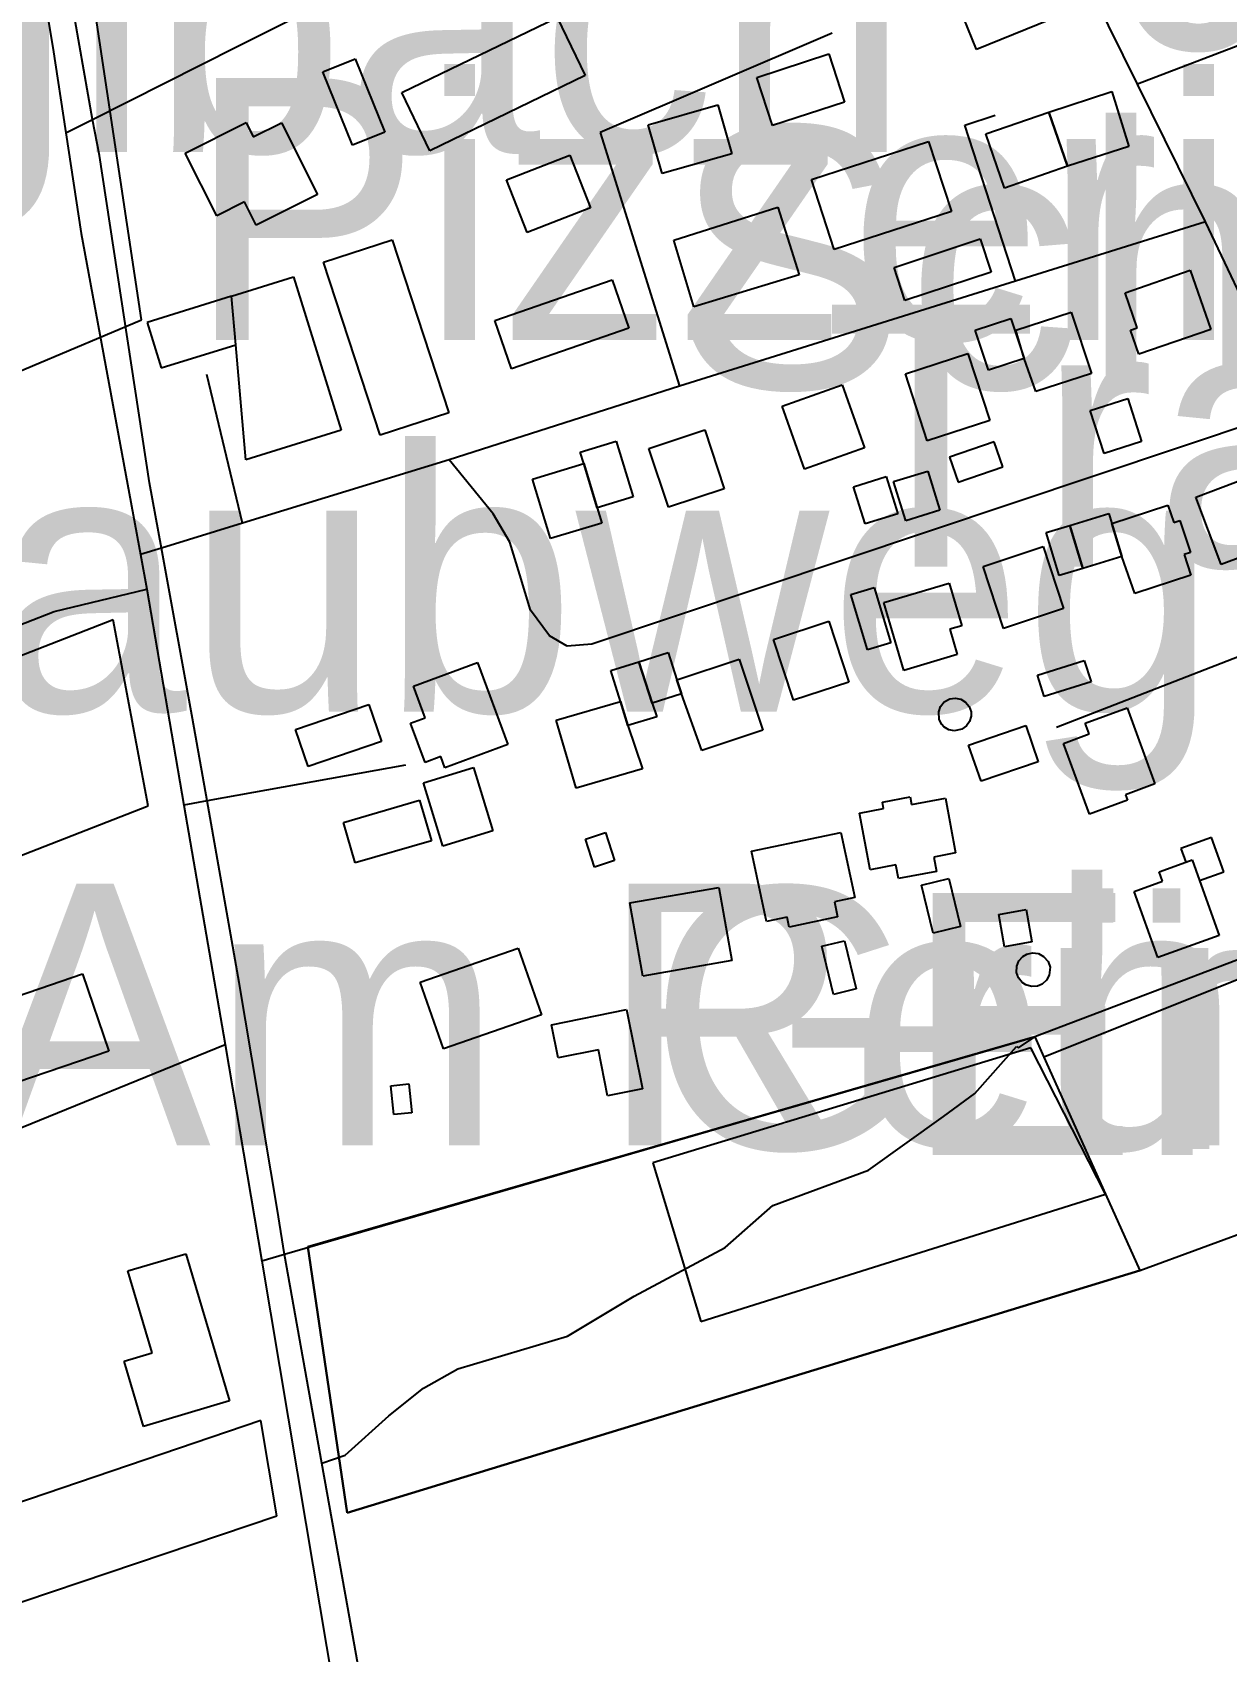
# Model space of a CAD drawing. Extents: x -3657 to 4700, y -7332 to 8131.
# Drawn here: x -2843.9 to -2645.9, y -4258.5 to -3990 of the extents above; entities that cross this region are included whole.
import ezdxf

# ---------------------------------------------------------------- set-up
doc = ezdxf.new("R2010")
doc.units = 0
for name, color, linetype in [('OSM_BUILDING_APARTMENTS', 9, 'CONTINUOUS'), ('OSM_BUILDING_GARAGE', 9, 'CONTINUOUS'), ('OSM_BUILDING_HOUSE', 9, 'CONTINUOUS'), ('OSM_BUILDING_HUT', 9, 'CONTINUOUS'), ('OSM_BUILDING_YES', 9, 'CONTINUOUS'), ('OSM_HIGHWAY_PATH', 8, 'CONTINUOUS'), ('OSM_HIGHWAY_RESIDENTIAL', 8, 'CONTINUOUS'), ('OSM_HIGHWAY_SECONDARY', 8, 'CONTINUOUS'), ('OSM_HIGHWAY_SERVICE', 8, 'CONTINUOUS'), ('OSM_LABELS', 8, 'CONTINUOUS'), ('OSM_LANDUSE_FOREST', 3, 'CONTINUOUS'), ('OSM_LANDUSE_GREENFIELD', 3, 'CONTINUOUS'), ('OSM_LANDUSE_RESIDENTIAL', 3, 'CONTINUOUS'), ('OSM_LEISURE_PLAYGROUND', 3, 'CONTINUOUS'), ('OSM_LEISURE_SWIMMING_POOL', 3, 'CONTINUOUS')]:
    doc.layers.add(name, color=color, linetype=linetype)

msp = doc.modelspace()

# ---------------------------------------------------------------- linework, layer by layer
at = {"layer": 'OSM_BUILDING_APARTMENTS'}
for p, q in [((-2714.703754, -4014.432186), (-2695.287533, -4008.094075)), ((-2695.287533, -4008.094075), (-2691.510471, -4019.702825)), ((-2710.926692, -4026.029816), (-2714.703754, -4014.432186)), ((-2737.548152, -4024.484207), (-2720.308671, -4019.002297)), ((-2720.308671, -4019.002297), (-2716.728805, -4030.199626)), ((-2691.510471, -4019.702825), (-2710.926692, -4026.029816)), ((-2734.210989, -4035.514744), (-2737.548152, -4024.484207)), ((-2716.728805, -4030.199626), (-2734.210989, -4035.514744))]:
    msp.add_line(p, q, dxfattribs=at)
at = {"layer": 'OSM_BUILDING_GARAGE'}
for p, q in [((-2795.743724, -3996.540922), (-2790.389094, -3994.38374)), ((-2790.389094, -3994.38374), (-2785.474363, -4006.570704)), ((-2790.836577, -4008.739005), (-2795.743724, -3996.540922)), ((-2785.474363, -4006.570704), (-2790.836577, -4008.739005)), ((-2701.021386, -4029.00984), (-2686.717092, -4024.272937)), ((-2686.717092, -4024.272937), (-2684.904405, -4029.754846)), ((-2699.201115, -4034.50287), (-2701.021386, -4029.00984)), ((-2684.904405, -4029.754846), (-2699.201115, -4034.50287)), ((-2687.566551, -4039.406566), (-2681.635502, -4037.438416)), ((-2681.635502, -4037.438416), (-2679.443593, -4044.076753)), ((-2685.374642, -4046.044903), (-2687.566551, -4039.406566)), ((-2679.443593, -4044.076753), (-2685.374642, -4046.044903)), ((-2668.461293, -4052.727718), (-2662.257204, -4050.737329)), ((-2662.257204, -4050.737329), (-2659.974281, -4057.842685)), ((-2666.17837, -4059.833074), (-2668.461293, -4052.727718)), ((-2753.06596, -4059.610684), (-2747.104573, -4057.809326)), ((-2752.489541, -4061.523237), (-2753.06596, -4059.610684)), ((-2747.104573, -4057.809326), (-2744.313491, -4067.027386)), ((-2659.974281, -4057.842685), (-2666.17837, -4059.833074)), ((-2750.274878, -4068.839863), (-2752.489541, -4061.523237)), ((-2707.72605, -4065.359462), (-2702.341082, -4063.669299)), ((-2702.341082, -4063.669299), (-2700.407044, -4069.840618)), ((-2701.089646, -4064.503261), (-2695.431638, -4062.757501)), ((-2699.087348, -4070.997045), (-2701.089646, -4064.503261)), ((-2695.431638, -4062.757501), (-2693.709965, -4068.361725)), ((-2744.313491, -4067.027386), (-2750.274878, -4068.839863)), ((-2705.792012, -4071.53078), (-2707.72605, -4065.359462)), ((-2700.407044, -4069.840618), (-2705.792012, -4071.53078)), ((-2693.436924, -4069.262404), (-2699.087348, -4070.997045)), ((-2693.709965, -4068.361725), (-2693.436924, -4069.262404)), ((-2671.874301, -4071.786529), (-2665.404755, -4069.818379)), ((-2665.404755, -4069.818379), (-2664.904181, -4071.475183)), ((-2675.757545, -4072.965195), (-2671.874301, -4071.786529)), ((-2673.603558, -4080.070551), (-2675.757545, -4072.965195)), ((-2671.874301, -4071.786529), (-2669.720314, -4078.891885)), ((-2669.720314, -4078.891885), (-2671.874301, -4071.786529)), ((-2664.904181, -4071.475183), (-2663.250768, -4076.923734)), ((-2663.250768, -4076.923734), (-2669.720314, -4078.891885)), ((-2669.720314, -4078.891885), (-2673.603558, -4080.070551)), ((-2708.158364, -4083.206248), (-2704.290289, -4082.04982)), ((-2705.405204, -4092.413188), (-2708.158364, -4083.206248)), ((-2704.290289, -4082.04982), (-2701.537129, -4091.25676)), ((-2701.537129, -4091.25676), (-2705.405204, -4092.413188)), ((-2747.976786, -4095.804633), (-2743.365434, -4094.414696)), ((-2743.365434, -4094.414696), (-2738.496209, -4092.846848)), ((-2741.158355, -4101.253184), (-2743.365434, -4094.414696)), ((-2743.365434, -4094.414696), (-2741.158355, -4101.253184)), ((-2738.496209, -4092.846848), (-2737.032408, -4097.383601)), ((-2677.206177, -4096.594117), (-2669.454858, -4094.147829)), ((-2669.454858, -4094.147829), (-2668.339942, -4097.683827)), ((-2746.361296, -4100.952958), (-2747.976786, -4095.804633)), ((-2737.032408, -4097.383601), (-2736.289131, -4099.685336)), ((-2676.091261, -4100.130116), (-2677.206177, -4096.594117)), ((-2736.289131, -4099.685336), (-2741.158355, -4101.253184)), ((-2668.339942, -4097.683827), (-2676.091261, -4100.130116)), ((-2745.147782, -4104.944856), (-2746.361296, -4100.952958)), ((-2741.158355, -4101.253184), (-2740.354402, -4103.488202)), ((-2740.354402, -4103.488202), (-2745.147782, -4104.944856)), ((-2688.643545, -4108.191748), (-2679.178137, -4104.944856)), ((-2679.178137, -4104.944856), (-2677.122748, -4110.949382)), ((-2686.588156, -4114.185154), (-2688.643545, -4108.191748)), ((-2677.122748, -4110.949382), (-2686.588156, -4114.185154)), ((-2648.36247, -4123.525528), (-2653.436475, -4125.349125)), ((-2646.314666, -4129.229828), (-2648.36247, -4123.525528)), ((-2653.436475, -4125.349125), (-2652.624938, -4127.617501)), ((-2652.624938, -4127.617501), (-2651.570698, -4127.239439)), ((-2651.570698, -4127.239439), (-2650.33443, -4130.675362)), ((-2650.33443, -4130.675362), (-2646.314666, -4129.229828))]:
    msp.add_line(p, q, dxfattribs=at)
at = {"layer": 'OSM_BUILDING_HOUSE'}
for p, q in [((-2687.316264, -3992.871489), (-2691.017481, -3983.786864)), ((-2782.683281, -3999.987965), (-2756.903697, -3987.523013)), ((-2756.903697, -3987.523013), (-2752.239253, -3997.163613)), ((-2675.082528, -3987.878837), (-2687.316264, -3992.871489)), ((-2723.77477, -3997.486079), (-2711.821659, -3993.583137)), ((-2711.821659, -3993.583137), (-2709.220188, -4001.566933)), ((-2752.239253, -3997.163613), (-2778.018838, -4009.639684)), ((-2721.1733, -4005.469875), (-2723.77477, -3997.486079)), ((-2778.018838, -4009.639684), (-2782.683281, -3999.987965)), ((-2675.325231, -4003.234856), (-2664.91935, -3999.798933)), ((-2664.91935, -3999.798933), (-2662.082761, -4008.916917)), ((-2741.772697, -4005.325321), (-2730.229146, -4002.033951)), ((-2730.229146, -4002.033951), (-2727.931055, -4010.128942)), ((-2709.220188, -4001.566933), (-2721.1733, -4005.469875)), ((-2685.814541, -4006.859811), (-2675.325231, -4003.234856)), ((-2672.23077, -4012.197168), (-2675.325231, -4003.234856)), ((-2675.325231, -4003.234856), (-2672.23077, -4012.197168)), ((-2818.572952, -4010.039986), (-2808.493203, -4004.980617)), ((-2808.493203, -4004.980617), (-2807.310027, -4007.337949)), ((-2807.310027, -4007.337949), (-2802.630415, -4004.991736)), ((-2802.630415, -4004.991736), (-2796.661444, -4016.900713)), ((-2739.46702, -4013.420312), (-2741.772697, -4005.325321)), ((-2682.712496, -4015.822122), (-2685.814541, -4006.859811)), ((-2813.370012, -4020.425592), (-2818.572952, -4010.039986)), ((-2765.292111, -4014.443305), (-2754.787632, -4010.362451)), ((-2754.787632, -4010.362451), (-2751.389794, -4019.135731)), ((-2727.931055, -4010.128942), (-2739.46702, -4013.420312)), ((-2662.082761, -4008.916917), (-2672.23077, -4012.197168)), ((-2672.23077, -4012.197168), (-2682.712496, -4015.822122)), ((-2761.894273, -4023.205465), (-2765.292111, -4014.443305)), ((-2808.781413, -4018.123857), (-2813.370012, -4020.425592)), ((-2806.839791, -4022.00456), (-2808.781413, -4018.123857)), ((-2796.661444, -4016.900713), (-2806.839791, -4022.00456)), ((-2751.389794, -4019.135731), (-2761.894273, -4023.205465)), ((-2795.645126, -4028.14252), (-2784.238096, -4024.406371)), ((-2784.238096, -4024.406371), (-2774.856117, -4053.105781)), ((-2786.255563, -4056.830811), (-2795.645126, -4028.14252)), ((-2662.681934, -4033.17965), (-2651.874076, -4029.45462)), ((-2651.874076, -4029.45462), (-2648.483822, -4039.273132)), ((-2810.927815, -4033.780103), (-2800.628117, -4030.55545)), ((-2800.628117, -4030.55545), (-2792.69477, -4055.963491)), ((-2767.248902, -4037.816479), (-2747.749252, -4031.066947)), ((-2747.749252, -4031.066947), (-2744.980924, -4039.084101)), ((-2810.214876, -4041.808377), (-2810.927815, -4033.780103)), ((-2660.672051, -4039.006264), (-2662.681934, -4033.17965)), ((-2764.480574, -4045.833633), (-2767.248902, -4037.816479)), ((-2680.83155, -4039.417686), (-2671.624013, -4036.393184)), ((-2671.624013, -4036.393184), (-2668.28685, -4046.567519)), ((-2744.980924, -4039.084101), (-2764.480574, -4045.833633)), ((-2679.443593, -4044.076753), (-2680.83155, -4039.417686)), ((-2661.802136, -4039.395447), (-2660.672051, -4039.006264)), ((-2660.421764, -4043.398464), (-2661.802136, -4039.395447)), ((-2648.483822, -4039.273132), (-2660.421764, -4043.398464)), ((-2808.523541, -4060.911665), (-2810.214876, -4041.808377)), ((-2699.140439, -4046.645356), (-2688.780065, -4043.253911)), ((-2688.780065, -4043.253911), (-2685.147108, -4054.362284)), ((-2677.501971, -4049.592021), (-2679.443593, -4044.076753)), ((-2719.588147, -4051.993832), (-2709.637334, -4048.446714)), ((-2709.637334, -4048.446714), (-2705.913363, -4058.887917)), ((-2695.515067, -4057.753729), (-2699.140439, -4046.645356)), ((-2668.28685, -4046.567519), (-2677.501971, -4049.592021)), ((-2774.856117, -4053.105781), (-2786.255563, -4056.830811)), ((-2715.864177, -4062.446155), (-2719.588147, -4051.993832)), ((-2685.147108, -4054.362284), (-2695.515067, -4057.753729)), ((-2792.69477, -4055.963491), (-2808.523541, -4060.911665)), ((-2741.681683, -4059.010232), (-2732.398302, -4055.930132)), ((-2732.398302, -4055.930132), (-2729.174906, -4065.681927)), ((-2738.450703, -4068.750907), (-2741.681683, -4059.010232)), ((-2705.913363, -4058.887917), (-2715.864177, -4062.446155)), ((-2760.961384, -4064.08072), (-2752.489541, -4061.523237)), ((-2752.489541, -4061.523237), (-2750.274878, -4068.839863)), ((-2757.973106, -4073.965949), (-2760.961384, -4064.08072)), ((-2650.956356, -4067.105222), (-2640.285019, -4063.079966)), ((-2729.174906, -4065.681927), (-2738.450703, -4068.750907)), ((-2646.74698, -4078.280312), (-2650.956356, -4067.105222)), ((-2750.274878, -4068.839863), (-2749.501263, -4071.397347)), ((-2664.904181, -4071.475183), (-2655.590462, -4068.406203)), ((-2655.590462, -4068.406203), (-2654.63482, -4071.297271)), ((-2749.501263, -4071.397347), (-2757.973106, -4073.965949)), ((-2663.250768, -4076.923734), (-2664.904181, -4071.475183)), ((-2654.63482, -4071.297271), (-2653.603333, -4070.963686)), ((-2653.603333, -4070.963686), (-2651.858907, -4076.267684)), ((-2686.246855, -4078.5583), (-2676.296042, -4075.25581)), ((-2676.296042, -4075.25581), (-2672.890619, -4085.541341)), ((-2636.856843, -4074.555282), (-2646.74698, -4078.280312)), ((-2682.833847, -4088.843831), (-2686.246855, -4078.5583)), ((-2661.089197, -4083.083933), (-2663.250768, -4076.923734)), ((-2651.858907, -4076.267684), (-2652.905563, -4076.612389)), ((-2652.905563, -4076.612389), (-2651.783063, -4080.014953)), ((-2651.783063, -4080.014953), (-2661.089197, -4083.083933)), ((-2702.72789, -4084.540587), (-2691.88211, -4081.338173)), ((-2691.88211, -4081.338173), (-2689.796383, -4088.42129)), ((-2699.398311, -4095.804633), (-2702.72789, -4084.540587)), ((-2672.890619, -4085.541341), (-2682.833847, -4088.843831)), ((-2721.014026, -4090.678547), (-2711.829243, -4087.642925)), ((-2711.829243, -4087.642925), (-2708.507249, -4097.750544)), ((-2689.796383, -4088.42129), (-2691.775927, -4088.999503)), ((-2691.775927, -4088.999503), (-2690.53966, -4093.191552)), ((-2717.684447, -4100.775046), (-2721.014026, -4090.678547)), ((-2780.734075, -4098.451072), (-2770.093075, -4094.514772)), ((-2770.093075, -4094.514772), (-2765.079746, -4108.113911)), ((-2737.032408, -4097.383601), (-2726.725125, -4093.936558)), ((-2726.725125, -4093.936558), (-2722.781205, -4105.72322)), ((-2690.53966, -4093.191552), (-2699.398311, -4095.804633)), ((-2736.289131, -4099.685336), (-2737.032408, -4097.383601)), ((-2778.800037, -4103.699473), (-2780.734075, -4098.451072)), ((-2732.876123, -4109.103546), (-2736.289131, -4099.685336)), ((-2708.507249, -4097.750544), (-2717.684447, -4100.775046)), ((-2800.286816, -4105.612025), (-2788.106171, -4101.475574)), ((-2788.106171, -4101.475574), (-2786.035613, -4107.602415)), ((-2757.055386, -4104.077535), (-2746.361296, -4100.952958)), ((-2746.361296, -4100.952958), (-2745.147782, -4104.944856)), ((-2669.295584, -4104.577913), (-2662.370971, -4102.031549)), ((-2662.370971, -4102.031549), (-2657.736865, -4114.641053)), ((-2781.196727, -4104.577913), (-2778.800037, -4103.699473)), ((-2778.807622, -4111.060577), (-2781.196727, -4104.577913)), ((-2753.756146, -4115.363821), (-2757.055386, -4104.077535)), ((-2745.147782, -4104.944856), (-2742.766261, -4112.150287)), ((-2668.64332, -4106.345912), (-2669.295584, -4104.577913)), ((-2798.216258, -4111.738866), (-2800.286816, -4105.612025)), ((-2786.035613, -4107.602415), (-2798.216258, -4111.738866)), ((-2765.079746, -4108.113911), (-2775.508381, -4111.961256)), ((-2722.781205, -4105.72322), (-2732.876123, -4109.103546)), ((-2672.920956, -4107.92488), (-2668.64332, -4106.345912)), ((-2668.620567, -4119.633706), (-2672.920956, -4107.92488)), ((-2776.198567, -4110.093181), (-2778.807622, -4111.060577)), ((-2775.508381, -4111.961256), (-2776.198567, -4110.093181)), ((-2779.073078, -4114.452022), (-2770.775677, -4111.894539)), ((-2770.775677, -4111.894539), (-2767.537112, -4122.413579)), ((-2742.766261, -4112.150287), (-2753.756146, -4115.363821)), ((-2775.834513, -4124.971062), (-2779.073078, -4114.452022)), ((-2657.736865, -4114.641053), (-2662.621258, -4116.442411)), ((-2792.345885, -4121.012523), (-2779.702588, -4117.331971)), ((-2779.702588, -4117.331971), (-2777.738212, -4124.059264)), ((-2706.732485, -4119.466913), (-2702.758227, -4118.733027)), ((-2702.955423, -4117.643317), (-2698.344071, -4116.787116)), ((-2702.758227, -4118.733027), (-2702.955423, -4117.643317)), ((-2698.344071, -4116.787116), (-2698.108953, -4118.065857)), ((-2698.108953, -4118.065857), (-2692.481282, -4117.020625)), ((-2692.481282, -4117.020625), (-2690.805116, -4126.083011)), ((-2662.295126, -4117.309732), (-2668.620567, -4119.633706)), ((-2662.621258, -4116.442411), (-2662.295126, -4117.309732)), ((-2790.38151, -4127.750935), (-2792.345885, -4121.012523)), ((-2704.995643, -4128.862885), (-2706.732485, -4119.466913)), ((-2777.738212, -4124.059264), (-2790.38151, -4127.750935)), ((-2767.537112, -4122.413579), (-2775.834513, -4124.971062)), ((-2724.654567, -4125.805024), (-2709.819361, -4122.680447)), ((-2709.819361, -4122.680447), (-2707.544023, -4133.477474)), ((-2722.197202, -4137.436013), (-2724.654567, -4125.805024)), ((-2690.805116, -4126.083011), (-2694.438073, -4126.7613)), ((-2694.438073, -4126.7613), (-2693.99059, -4129.17423)), ((-2700.702838, -4128.062281), (-2704.995643, -4128.862885)), ((-2700.278109, -4130.330658), (-2700.702838, -4128.062281)), ((-2693.99059, -4129.17423), (-2700.278109, -4130.330658)), ((-2657.03151, -4129.207589), (-2652.624938, -4127.617501)), ((-2656.477844, -4130.753198), (-2657.03151, -4129.207589)), ((-2652.624938, -4127.617501), (-2651.570698, -4127.239439)), ((-2651.570698, -4127.239439), (-2650.33443, -4130.675362)), ((-2744.82165, -4134.378153), (-2730.062288, -4131.787311)), ((-2730.062288, -4131.787311), (-2727.931055, -4143.929797)), ((-2661.210548, -4132.454481), (-2656.477844, -4130.753198)), ((-2650.33443, -4130.675362), (-2647.073112, -4139.771107)), ((-2742.690416, -4146.520639), (-2744.82165, -4134.378153)), ((-2707.544023, -4133.477474), (-2710.903939, -4134.189122)), ((-2710.903939, -4134.189122), (-2710.380611, -4136.679888)), ((-2657.274213, -4143.440539), (-2661.210548, -4132.454481)), ((-2718.769025, -4136.713246), (-2722.197202, -4137.436013)), ((-2718.42014, -4138.370051), (-2718.769025, -4136.713246)), ((-2710.380611, -4136.679888), (-2718.42014, -4138.370051)), ((-2647.073112, -4139.771107), (-2657.274213, -4143.440539)), ((-2779.596406, -4147.521393), (-2763.33532, -4141.861572)), ((-2763.33532, -4141.861572), (-2759.489998, -4152.903228)), ((-2727.931055, -4143.929797), (-2742.690416, -4146.520639)), ((-2853.309786, -4152.169341), (-2835.645575, -4146.120337)), ((-2835.645575, -4146.120337), (-2831.269341, -4158.929993)), ((-2775.751084, -4158.574169), (-2779.596406, -4147.521393)), ((-2759.489998, -4152.903228), (-2775.751084, -4158.574169)), ((-2831.269341, -4158.929993), (-2848.933551, -4164.978997))]:
    msp.add_line(p, q, dxfattribs=at)
at = {"layer": 'OSM_BUILDING_HUT'}
for p, q in [((-2752.2165, -4123.803515), (-2748.879337, -4122.713805)), ((-2750.714777, -4128.440344), (-2752.2165, -4123.803515)), ((-2748.879337, -4122.713805), (-2747.377614, -4127.350634)), ((-2747.377614, -4127.350634), (-2750.714777, -4128.440344)), ((-2683.622631, -4136.268467), (-2679.125046, -4135.478983)), ((-2682.682158, -4141.639182), (-2683.622631, -4136.268467)), ((-2679.125046, -4135.478983), (-2678.184573, -4140.849698)), ((-2678.184573, -4140.849698), (-2682.682158, -4141.639182))]:
    msp.add_line(p, q, dxfattribs=at)
at = {"layer": 'OSM_BUILDING_YES'}
for p, q in [((-2810.927815, -4033.780103), (-2824.905978, -4038.150063)), ((-2810.214876, -4041.808377), (-2810.927815, -4033.780103)), ((-2824.905978, -4038.150063), (-2822.562379, -4045.655721)), ((-2822.562379, -4045.655721), (-2810.214876, -4041.808377)), ((-2757.821417, -4154.560032), (-2745.367731, -4152.058146)), ((-2745.367731, -4152.058146), (-2742.728339, -4165.212506)), ((-2756.714086, -4160.08642), (-2757.821417, -4154.560032)), ((-2750.062513, -4158.752081), (-2756.714086, -4160.08642)), ((-2748.530452, -4166.380053), (-2750.062513, -4158.752081)), ((-2742.728339, -4165.212506), (-2748.530452, -4166.380053)), ((-2828.121789, -4195.401929), (-2818.489523, -4192.544219)), ((-2818.489523, -4192.544219), (-2811.253947, -4216.918147)), ((-2824.086856, -4208.978829), (-2828.121789, -4195.401929)), ((-2828.736131, -4210.357646), (-2824.086856, -4208.978829)), ((-2825.527904, -4221.165793), (-2828.736131, -4210.357646)), ((-2811.253947, -4216.918147), (-2825.527904, -4221.165793))]:
    msp.add_line(p, q, dxfattribs=at)
at = {"layer": 'OSM_HIGHWAY_PATH'}
for p, q in [((-2833.984578, -4004.435762), (-2838.990322, -3975.602917)), ((-2832.824155, -4010.429168), (-2833.984578, -4004.435762)), ((-2824.488832, -4064.703412), (-2832.824155, -4010.429168)), ((-2822.54721, -4075.533798), (-2824.488832, -4064.703412)), ((-2817.367023, -4103.799548), (-2822.54721, -4075.533798)), ((-2814.955164, -4117.465405), (-2817.367023, -4103.799548)), ((-2809.638457, -4147.565871), (-2814.955164, -4117.465405)), ((-2803.33577, -4185.016323), (-2809.638457, -4147.565871)), ((-2687.642396, -4165.990871), (-2680.702614, -4158.196106)), ((-2680.702614, -4158.196106), (-2680.346144, -4158.407377)), ((-2680.346144, -4158.407377), (-2677.683998, -4156.594899)), ((-2692.814999, -4169.782618), (-2687.642396, -4165.990871)), ((-2705.238346, -4178.678212), (-2692.814999, -4169.782618)), ((-2721.097455, -4184.538184), (-2705.238346, -4178.678212)), ((-2802.12984, -4192.688772), (-2803.33577, -4185.016323)), ((-2729.030802, -4191.532345), (-2721.097455, -4184.538184)), ((-2795.933335, -4227.270395), (-2802.12984, -4192.688772)), ((-2744.12388, -4199.560619), (-2729.030802, -4191.532345)), ((-2755.159271, -4206.198956), (-2744.12388, -4199.560619)), ((-2773.354394, -4211.636388), (-2755.159271, -4206.198956)), ((-2779.04274, -4214.827682), (-2773.354394, -4211.636388)), ((-2784.822099, -4219.397794), (-2779.04274, -4214.827682)), ((-2792.06526, -4225.958295), (-2784.822099, -4219.397794)), ((-2795.933335, -4227.270395), (-2792.06526, -4225.958295)), ((-2791.632946, -4251.288499), (-2795.933335, -4227.270395)), ((-2787.355309, -4274.71727), (-2791.632946, -4251.288499))]:
    msp.add_line(p, q, dxfattribs=at)
at = {"layer": 'OSM_HIGHWAY_RESIDENTIAL'}
for p, q in [((-2660.641713, -3998.575789), (-2681.066668, -3957.100081)), ((-2592.7532, -3972.800805), (-2660.641713, -3998.575789)), ((-2809.994927, -3992.382232), (-2776.281996, -3975.458364)), ((-2833.984578, -4004.435762), (-2809.994927, -3992.382232)), ((-2649.378788, -4021.448585), (-2660.641713, -3998.575789)), ((-2838.398734, -4006.648541), (-2833.984578, -4004.435762)), ((-2689.295808, -4005.425397), (-2684.244557, -4003.735234)), ((-2680.884641, -4031.289336), (-2689.295808, -4005.425397)), ((-2649.378788, -4021.448585), (-2680.884641, -4031.289336)), ((-2634.619426, -4052.483089), (-2649.378788, -4021.448585)), ((-2680.884641, -4031.289336), (-2736.607678, -4048.702462)), ((-2736.607678, -4048.702462), (-2774.795441, -4060.878306)), ((-2634.619426, -4052.483089), (-2751.124338, -4091.49027)), ((-2774.795441, -4060.878306), (-2809.084791, -4071.397347)), ((-2767.49919, -4069.840618), (-2774.795441, -4060.878306)), ((-2764.723277, -4074.544163), (-2767.49919, -4069.840618)), ((-2809.084791, -4071.397347), (-2822.54721, -4075.533798)), ((-2822.54721, -4075.533798), (-2826.020894, -4076.612389)), ((-2763.100202, -4079.970475), (-2764.723277, -4074.544163)), ((-2761.302685, -4085.808209), (-2763.100202, -4079.970475)), ((-2758.162718, -4090.055855), (-2761.302685, -4085.808209)), ((-2755.212362, -4091.812735), (-2758.162718, -4090.055855)), ((-2751.124338, -4091.49027), (-2755.212362, -4091.812735)), ((-2595.953842, -4125.582634), (-2677.683998, -4156.594899)), ((-2677.683998, -4156.594899), (-2802.12984, -4192.688772)), ((-2802.12984, -4192.688772), (-2805.906902, -4193.778483))]:
    msp.add_line(p, q, dxfattribs=at)
at = {"layer": 'OSM_HIGHWAY_SECONDARY'}
for p, q in [((-2843.18453, -3976.692627), (-2840.545137, -3992.537905)), ((-2840.545137, -3992.537905), (-2838.398734, -4006.648541)), ((-2838.398734, -4006.648541), (-2835.850355, -4023.372258)), ((-2835.850355, -4023.372258), (-2826.020894, -4076.612389)), ((-2826.020894, -4076.612389), (-2824.966653, -4082.338927)), ((-2824.966653, -4082.338927), (-2818.800486, -4118.154813)), ((-2818.800486, -4118.154813), (-2811.959302, -4157.851402)), ((-2811.959302, -4157.851402), (-2805.906902, -4193.778483)), ((-2805.906902, -4193.778483), (-2798.580312, -4237.255699)), ((-2798.580312, -4237.255699), (-2791.041358, -4282.000538))]:
    msp.add_line(p, q, dxfattribs=at)
at = {"layer": 'OSM_HIGHWAY_SERVICE'}
for p, q in [((-2711.283162, -3990.147214), (-2749.766719, -4006.626302)), ((-2749.766719, -4006.626302), (-2736.607678, -4048.702462)), ((-2809.084791, -4071.397347), (-2814.993087, -4046.76767)), ((-2840.340357, -4086.041718), (-2824.966653, -4082.338927)), ((-2940.27322, -4125.02666), (-2840.340357, -4086.041718)), ((-2674.096548, -4105.200604), (-2619.753882, -4084.118046)), ((-2782.046187, -4111.538715), (-2814.955164, -4117.465405)), ((-2814.955164, -4117.465405), (-2818.800486, -4118.154813)), ((-2894.099019, -4191.321075), (-2811.959302, -4157.851402))]:
    msp.add_line(p, q, dxfattribs=at)
at = {"layer": 'OSM_LANDUSE_FOREST'}
for p, q in [((-2687.953359, -4159.563804), (-2677.683998, -4156.594899)), ((-2677.683998, -4156.594899), (-2676.17469, -4159.941867)), ((-2798.25418, -4191.387792), (-2687.953359, -4159.563804)), ((-2676.17469, -4159.941867), (-2665.935667, -4182.67011)), ((-2665.935667, -4182.67011), (-2660.232153, -4195.324092)), ((-2791.701206, -4235.4877), (-2798.25418, -4191.387792)), ((-2660.232153, -4195.324092), (-2791.701206, -4235.4877))]:
    msp.add_line(p, q, dxfattribs=at)
at = {"layer": 'OSM_LANDUSE_GREENFIELD'}
for p, q in [((-2606.678271, -4132.176493), (-2676.17469, -4159.941867)), ((-2676.17469, -4159.941867), (-2665.935667, -4182.67011)), ((-2660.232153, -4195.324092), (-2575.771591, -4164.233991)), ((-2665.935667, -4182.67011), (-2660.232153, -4195.324092))]:
    msp.add_line(p, q, dxfattribs=at)
at = {"layer": 'OSM_LANDUSE_RESIDENTIAL'}
for p, q in [((-2825.831282, -4037.694164), (-2848.068923, -3890.116258)), ((-2977.823888, -4101.753561), (-2825.831282, -4037.694164)), ((-2830.533648, -4087.409416), (-2978.809868, -4145.17518)), ((-2824.746704, -4118.288247), (-2830.533648, -4087.409416)), ((-2930.822981, -4159.663879), (-2824.746704, -4118.288247)), ((-2595.953842, -4125.582634), (-2677.683998, -4156.594899)), ((-2677.683998, -4156.594899), (-2798.25418, -4191.387792)), ((-2660.232153, -4195.324092), (-2573.382485, -4163.355551)), ((-2798.25418, -4191.387792), (-2791.701206, -4235.4877)), ((-2791.701206, -4235.4877), (-2660.232153, -4195.324092)), ((-2806.035838, -4220.220636), (-2907.053279, -4254.435315)), ((-2803.381276, -4236.010316), (-2806.035838, -4220.220636)), ((-2856.184296, -4253.790385), (-2803.381276, -4236.010316))]:
    msp.add_line(p, q, dxfattribs=at)
at = {"layer": 'OSM_LEISURE_PLAYGROUND'}
for p, q in [((-2678.351431, -4158.407377), (-2741.044588, -4177.455068)), ((-2665.935667, -4182.67011), (-2678.351431, -4158.407377)), ((-2741.044588, -4177.455068), (-2733.080904, -4203.786026)), ((-2733.080904, -4203.786026), (-2665.935667, -4182.67011))]:
    msp.add_line(p, q, dxfattribs=at)
at = {"layer": 'OSM_LEISURE_SWIMMING_POOL'}
for p, q in [((-2684.411415, -4057.898282), (-2691.821434, -4060.433527)), ((-2682.985537, -4062.068092), (-2684.411415, -4057.898282)), ((-2691.821434, -4060.433527), (-2690.395555, -4064.614456)), ((-2690.395555, -4064.614456), (-2682.985537, -4062.068092)), ((-2693.611367, -4102.66536), (-2693.29282, -4101.7758)), ((-2693.520353, -4103.932982), (-2693.611367, -4102.66536)), ((-2693.29282, -4101.7758), (-2692.693647, -4101.053033)), ((-2692.693647, -4101.053033), (-2691.783512, -4100.541537)), ((-2691.783512, -4100.541537), (-2690.850623, -4100.408103)), ((-2690.850623, -4100.408103), (-2689.932903, -4100.597134)), ((-2689.932903, -4100.597134), (-2689.144119, -4101.086392)), ((-2689.144119, -4101.086392), (-2688.552531, -4101.820278)), ((-2688.552531, -4101.820278), (-2688.249153, -4102.709838)), ((-2688.249153, -4102.709838), (-2688.226399, -4103.388127)), ((-2693.088039, -4104.778063), (-2693.520353, -4103.932982)), ((-2692.731569, -4105.156126), (-2693.088039, -4104.778063)), ((-2691.927617, -4105.656503), (-2692.731569, -4105.156126)), ((-2688.984846, -4105.011573), (-2689.750876, -4105.567547)), ((-2688.484271, -4104.288806), (-2688.984846, -4105.011573)), ((-2688.226399, -4103.388127), (-2688.484271, -4104.288806)), ((-2691.002312, -4105.845535), (-2691.927617, -4105.656503)), ((-2689.750876, -4105.567547), (-2691.002312, -4105.845535)), ((-2696.463124, -4131.409248), (-2691.95037, -4130.297299)), ((-2694.513918, -4139.404164), (-2696.463124, -4131.409248)), ((-2691.95037, -4130.297299), (-2690.001163, -4138.303334)), ((-2690.001163, -4138.303334), (-2694.513918, -4139.404164)), ((-2712.99725, -4141.550226), (-2709.212604, -4140.638427)), ((-2711.063213, -4149.56738), (-2712.99725, -4141.550226)), ((-2709.212604, -4140.638427), (-2707.278566, -4148.644462)), ((-2679.648374, -4143.240389), (-2678.980941, -4142.851206)), ((-2678.980941, -4142.851206), (-2678.032883, -4142.639936)), ((-2678.032883, -4142.639936), (-2677.069657, -4142.77337)), ((-2677.069657, -4142.77337), (-2676.205028, -4143.229269)), ((-2680.67986, -4145.897947), (-2680.657107, -4144.874954)), ((-2680.657107, -4144.874954), (-2680.300637, -4143.974275)), ((-2680.300637, -4143.974275), (-2679.648374, -4143.240389)), ((-2676.205028, -4143.229269), (-2675.454166, -4144.107709)), ((-2675.454166, -4144.107709), (-2675.143204, -4145.030627)), ((-2675.143204, -4145.030627), (-2675.264555, -4146.342727)), ((-2680.353729, -4146.820865), (-2680.67986, -4145.897947)), ((-2679.739387, -4147.576991), (-2680.353729, -4146.820865)), ((-2679.13263, -4147.966173), (-2679.739387, -4147.576991)), ((-2678.199741, -4148.233041), (-2679.13263, -4147.966173)), ((-2677.22893, -4148.155204), (-2678.199741, -4148.233041)), ((-2676.455315, -4147.832739), (-2677.22893, -4148.155204)), ((-2675.727207, -4147.187809), (-2676.455315, -4147.832739)), ((-2675.264555, -4146.342727), (-2675.727207, -4147.187809)), ((-2707.278566, -4148.644462), (-2711.063213, -4149.56738)), ((-2784.480799, -4164.68989), (-2781.477352, -4164.389664)), ((-2781.477352, -4164.389664), (-2781.0147, -4169.182165)), ((-2784.010562, -4169.471272), (-2784.480799, -4164.68989)), ((-2781.0147, -4169.182165), (-2784.010562, -4169.471272))]:
    msp.add_line(p, q, dxfattribs=at)

# ---------------------------------------------------------------- texts
at = {"layer": 'OSM_LABELS'}
for s, p in [('Johann Josef Fux Weg', (-2663.522701, -3992.725543)), ('Poniglbach', (-2985.740603, -4009.870635)), ('Pizzeria Italia', (-2818.234685, -4041.009997)), ('Schubertweg', (-2737.694712, -4049.049053)), ('Trattenring', (-2712.599136, -4078.591591)), ('Laubweg', (-2882.940785, -4102.660628)), ('Am Rehgrund', (-2853.02916, -4174.586238)), ('Grüner Weg', (-2741.794679, -4175.189356)), ('Erlebnisspielplatz', (-2699.352804, -4176.145191))]:
    msp.add_text(s, height=43.418293, dxfattribs=at).set_placement(p)

doc.saveas('drawing.dxf')
